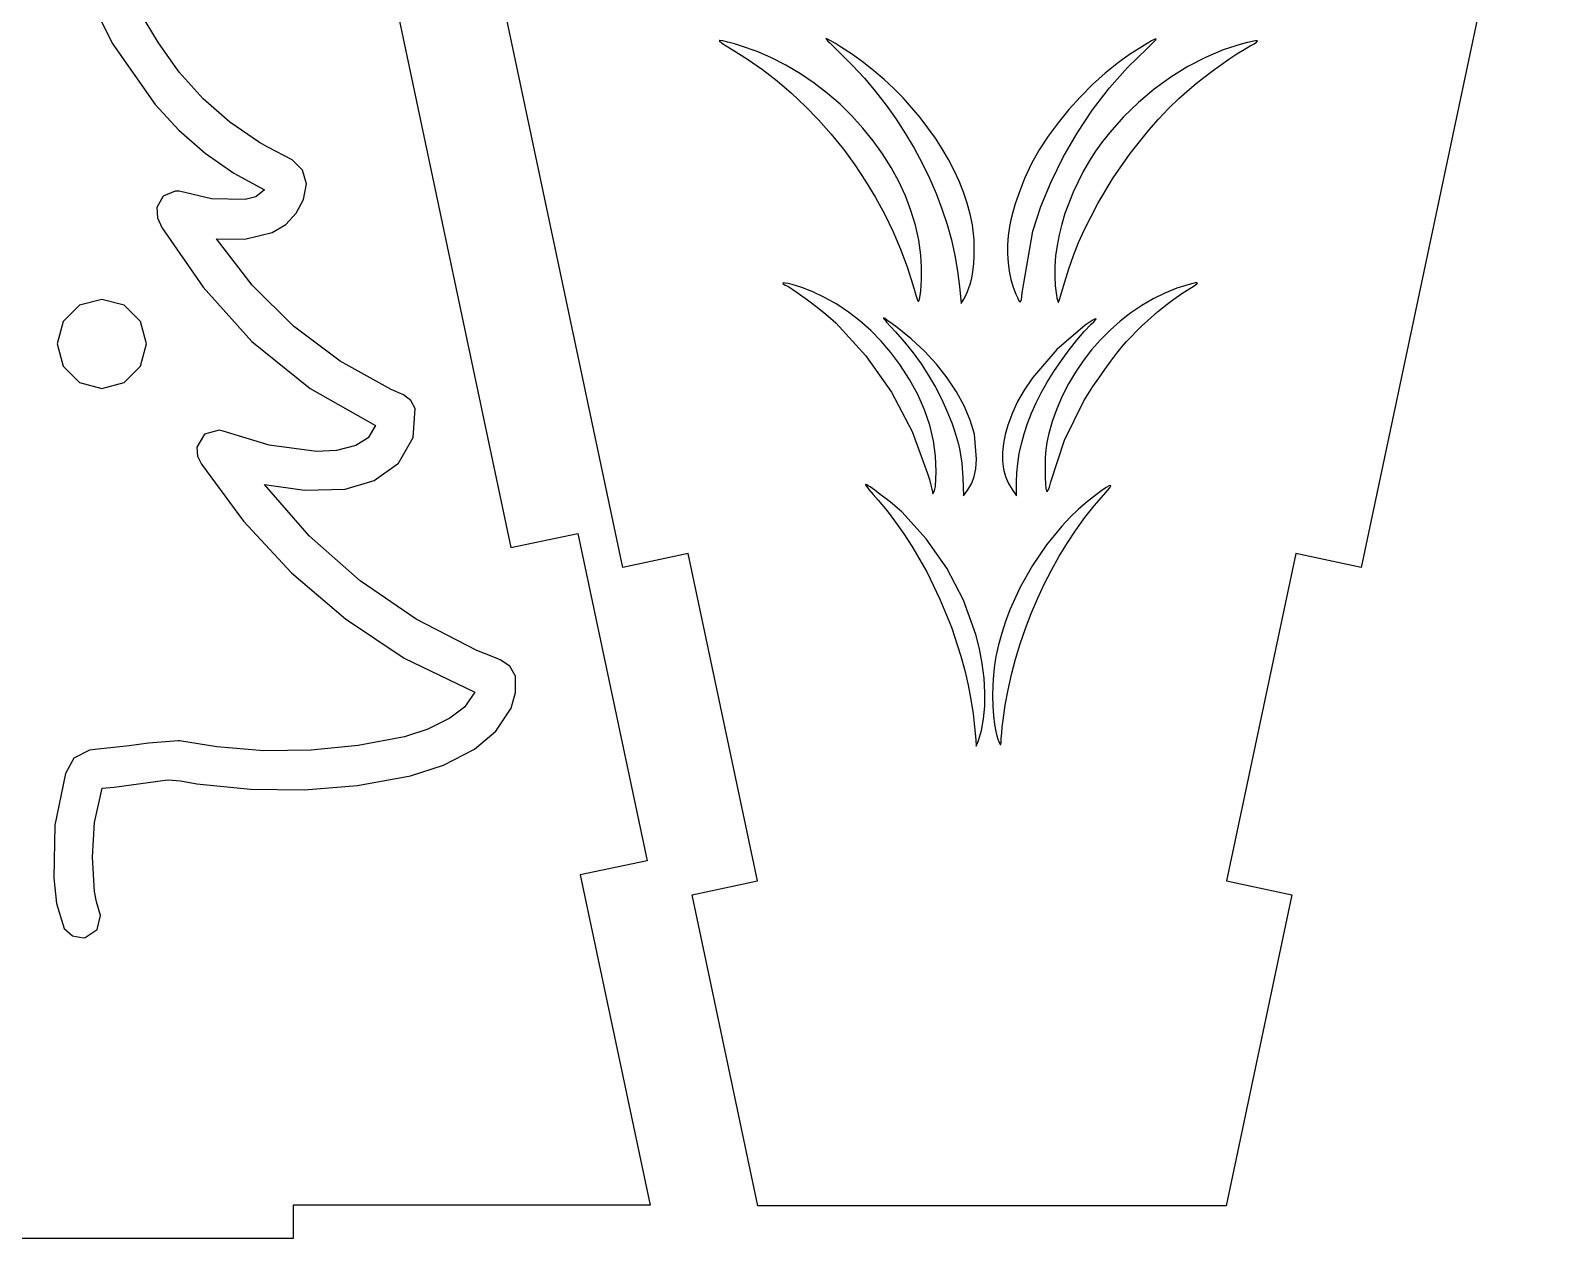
# Model space of a CAD drawing. Extents: x -1 to 192, y 0 to 104.
# Drawn here: x 117 to 185.3, y 0.1 to 54.3 of the extents above; entities that cross this region are included whole.
import ezdxf

# ---------------------------------------------------------------- set-up
doc = ezdxf.new("R2010")
doc.units = 0

msp = doc.modelspace()

# ---------------------------------------------------------------- linework, layer by layer
at = {"layer": 'Layer_0'}
for p, q in [((130.010698, 71.655355), (138.590077, 31.108495)), ((143.604229, 30.219096), (135.024741, 70.765856)), ((185.293678, 70.765856), (176.714188, 30.219096)), ((119.226332, 56.743515), (120.710027, 53.725874)), ((122.791757, 53.734995), (121.941419, 55.148813)), ((152.788966, 53.905097), (152.711255, 53.933337)), ((152.711255, 53.933337), (152.71734, 53.920076)), ((152.71734, 53.920076), (152.749762, 53.882046)), ((120.710027, 53.725874), (122.641857, 50.973503)), ((123.715928, 52.423721), (122.791757, 53.734995)), ((147.937855, 53.850466), (147.924996, 53.841947)), ((147.924996, 53.841947), (147.940818, 53.817917)), ((148.092144, 53.832007), (147.937855, 53.850466)), ((147.940818, 53.817917), (147.982979, 53.780068)), ((147.982979, 53.780068), (148.049149, 53.730057)), ((148.049149, 53.730057), (148.244168, 53.600298)), ((148.321995, 53.779097), (148.092144, 53.832007)), ((148.244168, 53.600298), (148.507198, 53.442028)), ((148.608792, 53.697907), (148.321995, 53.779097)), ((148.507198, 53.442028), (149.198066, 53.016168)), ((148.933944, 53.594617), (148.608792, 53.697907)), ((149.624873, 53.346457), (148.933944, 53.594617)), ((150.245953, 53.084038), (149.624873, 53.346457)), ((152.749762, 53.882046), (152.805912, 53.821926)), ((152.935447, 53.826916), (152.788966, 53.905097)), ((152.805912, 53.821926), (152.883152, 53.742376)), ((152.883152, 53.742376), (153.090439, 53.535676)), ((153.135254, 53.708627), (152.935447, 53.826916)), ((153.090439, 53.535676), (153.350641, 53.283266)), ((153.372974, 53.560087), (153.135254, 53.708627)), ((153.350641, 53.283266), (153.906321, 52.727507)), ((153.900444, 53.211547), (153.372974, 53.560087)), ((166.241561, 52.640438), (167.097109, 53.479907)), ((166.873499, 53.567326), (166.328971, 53.211756)), ((167.11672, 53.716136), (166.873499, 53.567326)), ((167.097109, 53.479907), (167.26627, 53.637627)), ((167.316649, 53.830646), (167.11672, 53.716136)), ((167.26627, 53.637627), (167.401419, 53.771617)), ((167.455338, 53.899596), (167.316649, 53.830646)), ((167.401419, 53.771617), (167.48885, 53.867727)), ((167.514859, 53.911766), (167.455338, 53.899596)), ((167.48885, 53.867727), (167.514859, 53.911766)), ((170.526438, 53.420509), (169.728609, 53.083239)), ((171.329786, 53.682158), (170.526438, 53.420509)), ((170.782925, 53.006738), (171.140114, 53.243427)), ((171.140114, 53.243427), (171.462945, 53.445027)), ((171.608638, 53.756608), (171.329786, 53.682158)), ((171.462945, 53.445027), (171.736323, 53.600847)), ((171.821005, 53.807158), (171.608638, 53.756608)), ((171.736323, 53.600847), (171.908884, 53.696567)), ((171.967555, 53.833658), (171.821005, 53.807158)), ((171.908884, 53.696567), (172.018953, 53.767567)), ((172.048957, 53.835986), (171.967555, 53.833658)), ((172.018953, 53.767567), (172.065864, 53.813997)), ((172.065864, 53.813997), (172.048957, 53.835986)), ((149.198066, 53.016168), (149.873748, 52.546929)), ((150.918771, 52.740218), (150.245953, 53.084038)), ((151.56724, 52.356088), (150.918771, 52.740218)), ((154.394463, 52.859998), (153.900444, 53.211547)), ((153.906321, 52.727507), (154.43641, 52.150918)), ((154.864823, 52.491358), (154.394463, 52.859998)), ((165.82661, 52.853907), (165.238752, 52.380607)), ((165.430061, 51.719589), (166.241561, 52.640438)), ((166.328971, 53.211756), (165.82661, 52.853907)), ((168.943131, 52.674919), (168.176822, 52.20015)), ((169.728609, 53.083239), (168.943131, 52.674919)), ((170.025865, 52.470808), (170.406487, 52.745638)), ((170.406487, 52.745638), (170.782925, 53.006738)), ((124.785481, 51.235622), (123.715928, 52.423721)), ((149.873748, 52.546929), (150.532194, 52.03693)), ((150.532194, 52.03693), (151.171406, 51.48881)), ((152.189378, 51.934269), (151.56724, 52.356088)), ((152.783187, 51.4774), (152.189378, 51.934269)), ((154.43641, 52.150918), (154.940078, 51.555149)), ((155.318443, 52.103489), (154.864823, 52.491358)), ((155.754192, 51.698059), (155.318443, 52.103489)), ((165.238752, 52.380607), (164.668634, 51.868158)), ((168.176822, 52.20015), (167.436521, 51.663511)), ((169.009917, 51.670839), (169.312486, 51.922729)), ((169.312486, 51.922729), (169.656166, 52.192949)), ((169.656166, 52.192949), (170.025865, 52.470808)), ((125.988299, 50.182649), (124.785481, 51.235622)), ((151.171406, 51.48881), (151.789345, 50.905191)), ((153.346656, 50.98811), (152.783187, 51.4774)), ((154.940078, 51.555149), (155.416489, 50.941839)), ((156.170961, 51.27672), (155.754192, 51.698059)), ((156.943112, 50.392951), (156.170961, 51.27672)), ((164.121714, 51.322879), (163.603454, 50.75112)), ((164.668634, 51.868158), (164.121714, 51.322879)), ((164.671642, 50.73185), (165.430061, 51.719589)), ((167.436521, 51.663511), (166.729063, 51.069571)), ((168.074518, 50.795181), (168.537078, 51.24541)), ((168.537078, 51.24541), (169.009917, 51.670839)), ((122.641857, 50.973503), (123.70656, 49.822624)), ((151.789345, 50.905191), (152.384003, 50.288712)), ((153.877796, 50.469041), (153.346656, 50.98811)), ((155.416489, 50.941839), (155.864777, 50.31266)), ((163.603454, 50.75112), (163.119305, 50.1592)), ((163.975355, 49.691722), (164.671642, 50.73185)), ((166.729063, 51.069571), (166.061253, 50.422942)), ((167.62356, 50.322181), (168.074518, 50.795181)), ((123.70656, 49.822624), (124.885916, 48.796478)), ((127.312263, 49.276751), (125.988299, 50.182649)), ((152.384003, 50.288712), (152.953362, 49.641993)), ((154.374606, 49.922811), (153.877796, 50.469041)), ((154.835094, 49.352072), (154.374606, 49.922811)), ((155.864777, 50.31266), (156.284118, 49.669241)), ((157.625969, 49.465452), (156.943112, 50.392951)), ((163.119305, 50.1592), (162.674715, 49.553471)), ((166.061253, 50.422942), (165.439943, 49.728183)), ((166.353501, 48.786993), (167.185519, 49.828452)), ((167.185519, 49.828452), (167.62356, 50.322181)), ((127.683841, 49.061661), (127.312263, 49.276751)), ((152.953362, 49.641993), (153.495402, 48.967673)), ((155.257266, 48.759433), (154.835094, 49.352072)), ((156.284118, 49.669241), (156.673666, 49.013242)), ((157.93112, 48.989443), (157.625969, 49.465452)), ((162.674715, 49.553471), (162.275166, 48.940252)), ((163.350235, 48.613683), (163.975355, 49.691722)), ((165.112115, 49.312834), (164.804635, 48.881584)), ((165.439943, 49.728183), (165.112115, 49.312834)), ((124.885916, 48.796478), (126.169072, 47.903523)), ((128.787851, 48.493792), (127.683841, 49.061661)), ((129.24666, 48.038014), (128.787851, 48.493792)), ((153.495402, 48.967673), (154.00809, 48.268375)), ((155.639114, 48.147534), (155.257266, 48.759433)), ((156.673666, 49.013242), (157.032575, 48.346303)), ((158.21061, 48.507493), (157.93112, 48.989443)), ((158.463308, 48.021234), (158.21061, 48.507493)), ((162.275166, 48.940252), (161.926085, 48.325892)), ((162.805316, 47.512235), (163.350235, 48.613683)), ((164.804635, 48.881584), (164.518245, 48.436675)), ((165.589041, 47.687134), (166.353501, 48.786993)), ((126.169072, 47.903523), (127.545173, 47.152218)), ((129.42676, 47.416883), (129.24666, 48.038014)), ((154.00809, 48.268375), (154.489419, 47.546745)), ((155.978654, 47.519015), (155.639114, 48.147534)), ((157.032575, 48.346303), (157.360005, 47.670073)), ((158.688108, 47.532345), (158.463308, 48.021234)), ((161.926085, 48.325892), (161.618547, 47.663713)), ((164.253686, 47.980355), (163.792996, 47.042456)), ((164.518245, 48.436675), (164.253686, 47.980355)), ((123.531748, 47.091427), (122.992863, 46.866317)), ((123.707288, 47.085818), (123.531748, 47.091427)), ((127.545173, 47.152218), (127.152817, 46.844279)), ((129.2834, 46.72469), (129.42676, 47.416883)), ((154.489419, 47.546745), (154.937361, 46.805396)), ((156.273873, 46.876505), (155.978654, 47.519015)), ((157.360005, 47.670073), (157.655115, 46.986204)), ((158.883889, 47.042465), (158.688108, 47.532345)), ((161.618547, 47.663713), (161.328678, 46.904344)), ((162.349656, 46.401856), (162.805316, 47.512235)), ((164.902713, 46.545226), (165.589041, 47.687134)), ((122.992863, 46.866317), (122.706558, 46.357298)), ((125.169882, 46.753358), (123.707288, 47.085818)), ((126.669443, 46.721318), (125.169882, 46.753358)), ((127.152817, 46.844279), (126.669443, 46.721318)), ((128.963675, 46.108401), (129.2834, 46.72469)), ((154.937361, 46.805396), (155.349899, 46.046977)), ((156.522785, 46.222626), (156.273873, 46.876505)), ((157.655115, 46.986204), (157.917055, 46.296355)), ((159.049547, 46.553276), (158.883889, 47.042465)), ((159.183958, 46.066416), (159.049547, 46.553276)), ((161.201448, 46.520065), (161.091927, 46.149705)), ((161.328678, 46.904344), (161.201448, 46.520065)), ((163.792996, 47.042456), (163.428457, 46.085858)), ((164.305094, 45.377597), (164.902713, 46.545226)), ((122.706558, 46.357298), (122.737503, 45.889516)), ((122.737503, 45.889516), (122.935809, 45.464719)), ((128.490423, 45.600397), (128.963675, 46.108401)), ((155.349899, 46.046977), (155.725019, 45.274098)), ((156.723394, 45.560027), (156.522785, 46.222626)), ((157.917055, 46.296355), (158.144985, 45.602156)), ((159.286018, 45.583557), (159.183958, 46.066416)), ((161.004538, 45.806006), (160.943728, 45.501696)), ((161.091927, 46.149705), (161.004538, 45.806006)), ((161.992266, 45.297047), (162.349656, 46.401856)), ((163.428457, 46.085858), (163.284076, 45.606168)), ((122.935809, 45.464719), (124.792844, 42.784881)), ((126.655212, 44.946598), (127.886482, 45.233056)), ((127.886482, 45.233056), (128.490423, 45.600397)), ((155.725019, 45.274098), (156.060688, 44.489409)), ((156.873704, 44.891328), (156.723394, 45.560027)), ((158.144985, 45.602156), (158.338075, 44.905277)), ((159.359937, 44.910308), (159.286018, 45.583557)), ((160.889568, 45.090496), (160.861687, 44.680687)), ((160.943728, 45.501696), (160.889568, 45.090496)), ((161.508428, 42.533171), (161.992266, 45.297047)), ((163.165937, 45.128539), (163.074778, 44.65523)), ((163.284076, 45.606168), (163.165937, 45.128539)), ((164.042853, 44.789248), (164.305094, 45.377597)), ((126.984789, 42.874892), (125.391126, 44.959616)), ((125.391126, 44.959616), (126.655212, 44.946598)), ((156.060688, 44.489409), (156.354899, 43.69553)), ((156.971703, 44.219169), (156.873704, 44.891328)), ((158.338075, 44.905277), (158.495463, 44.207348)), ((159.364276, 44.183909), (159.359937, 44.910308)), ((160.861687, 44.680687), (160.859834, 44.276237)), ((163.074778, 44.65523), (163.011336, 44.18847)), ((163.806755, 44.200599), (164.042853, 44.789248)), ((156.354899, 43.69553), (156.605618, 42.895091)), ((157.005162, 43.689869), (156.971703, 44.219169)), ((157.003839, 43.13246), (157.005162, 43.689869)), ((158.495463, 44.207348), (158.616314, 43.510029)), ((159.302589, 43.49228), (159.341469, 43.828259)), ((159.341469, 43.828259), (159.364276, 44.183909)), ((160.859834, 44.276237), (160.883435, 43.881108)), ((160.883435, 43.881108), (160.932206, 43.499279)), ((162.976337, 43.730511), (162.970543, 43.283611)), ((163.011336, 44.18847), (162.976337, 43.730511)), ((163.598115, 43.613689), (163.806755, 44.200599)), ((156.990821, 42.86737), (157.003839, 43.13246)), ((158.616314, 43.510029), (158.699795, 42.81497)), ((159.178439, 42.92333), (159.248101, 43.18698)), ((159.248101, 43.18698), (159.302589, 43.49228)), ((160.932206, 43.499279), (161.005776, 43.134719)), ((161.005776, 43.134719), (161.103785, 42.7914)), ((162.970543, 43.283611), (162.994673, 42.849992)), ((163.183916, 42.227261), (163.418265, 43.03057)), ((163.418265, 43.03057), (163.598115, 43.613689)), ((124.792844, 42.784881), (126.966313, 40.354625)), ((128.840558, 41.037003), (126.984789, 42.874892)), ((150.796841, 42.976228), (150.77705, 42.953918)), ((150.77705, 42.953918), (150.88061, 42.882159)), ((150.880049, 42.973069), (150.796841, 42.976228)), ((151.015701, 42.94747), (150.880049, 42.973069)), ((150.88061, 42.882159), (150.924431, 42.868308)), ((150.924431, 42.868308), (150.999519, 42.828678)), ((150.999519, 42.828678), (151.101979, 42.766178)), ((151.192861, 42.90245), (151.015701, 42.94747)), ((151.101979, 42.766178), (151.227931, 42.683698)), ((151.627859, 42.766281), (151.192861, 42.90245)), ((151.227931, 42.683698), (151.53471, 42.470408)), ((151.53471, 42.470408), (151.88868, 42.211989)), ((152.097438, 42.588801), (151.627859, 42.766281)), ((152.655608, 42.330151), (152.097438, 42.588801)), ((153.200307, 42.024161), (152.655608, 42.330151)), ((156.605618, 42.895091), (156.681037, 42.632072)), ((156.681037, 42.632072), (156.740327, 42.432412)), ((156.740327, 42.432412), (156.786169, 42.290352)), ((156.906462, 42.242571), (156.941823, 42.412771)), ((156.941823, 42.412771), (156.970052, 42.624251)), ((156.970052, 42.624251), (156.990821, 42.86737)), ((158.699795, 42.81497), (158.770774, 42.051961)), ((158.895459, 42.242181), (158.956369, 42.354781)), ((158.956369, 42.354781), (159.030021, 42.520741)), ((159.030021, 42.520741), (159.107139, 42.7177)), ((159.107139, 42.7177), (159.178439, 42.92333)), ((161.103785, 42.7914), (161.225867, 42.47329)), ((161.225867, 42.47329), (161.295947, 42.31947)), ((161.295947, 42.31947), (161.352147, 42.2109)), ((161.47771, 42.237481), (161.49414, 42.36144)), ((161.49414, 42.36144), (161.508534, 42.53315)), ((162.994673, 42.849992), (163.049444, 42.431922)), ((163.049444, 42.431922), (163.072092, 42.302122)), ((167.912728, 42.52287), (167.38805, 42.265111)), ((168.450067, 42.73901), (167.912728, 42.52287)), ((168.319178, 42.254501), (168.677048, 42.503111)), ((168.997908, 42.91121), (168.450067, 42.73901)), ((168.677048, 42.503111), (169.023048, 42.721491)), ((169.157348, 42.95213), (168.997908, 42.91121)), ((169.023048, 42.721491), (169.175546, 42.81478)), ((169.271936, 42.976), (169.157348, 42.95213)), ((169.175546, 42.81478), (169.283758, 42.88678)), ((169.341775, 42.982102), (169.271936, 42.976)), ((169.283758, 42.88678), (169.347596, 42.9382)), ((169.366964, 42.96974), (169.341775, 42.982102)), ((169.347596, 42.9382), (169.366964, 42.96974)), ((119.244349, 41.973042), (118.512299, 41.240992)), ((120.244348, 42.240991), (119.244349, 41.973042)), ((121.244346, 41.973042), (120.244348, 42.240991)), ((121.976396, 41.240992), (121.244346, 41.973042)), ((151.88868, 42.211989), (152.258709, 41.931619)), ((152.258709, 41.931619), (152.613629, 41.652499)), ((152.613629, 41.652499), (152.922278, 41.3978)), ((153.728778, 41.673152), (153.200307, 42.024161)), ((154.238216, 41.279412), (153.728778, 41.673152)), ((156.786169, 42.290352), (156.821208, 42.200132)), ((156.821208, 42.200132), (156.848079, 42.156002)), ((156.848079, 42.156002), (156.869457, 42.152203)), ((156.869457, 42.152203), (156.887978, 42.182983)), ((156.887978, 42.182983), (156.906314, 42.242573)), ((158.770774, 42.051961), (158.895472, 42.242181)), ((161.352147, 42.2109), (161.396446, 42.148)), ((161.396446, 42.148), (161.430826, 42.131181)), ((161.430826, 42.131181), (161.457258, 42.160871)), ((161.457258, 42.160871), (161.47771, 42.237481)), ((163.072092, 42.302122), (163.090296, 42.206323)), ((163.090296, 42.206323), (163.10543, 42.142433)), ((163.10543, 42.142433), (163.118897, 42.108313)), ((163.118897, 42.108313), (163.146398, 42.120952)), ((163.146398, 42.120952), (163.183937, 42.227272)), ((166.385251, 41.633852), (165.91142, 41.264952)), ((166.87818, 41.968001), (166.385251, 41.633852)), ((166.866451, 41.039253), (167.58732, 41.682892)), ((167.38805, 42.265111), (166.87818, 41.968001)), ((167.58732, 41.682892), (167.954307, 41.979741)), ((167.954307, 41.979741), (168.319178, 42.254501)), ((118.512299, 41.240992), (118.24435, 40.240994)), ((122.244345, 40.240994), (121.976396, 41.240992)), ((130.930286, 39.470237), (128.840558, 41.037003)), ((152.922278, 41.3978), (153.153519, 41.19071)), ((153.153519, 41.19071), (154.503511, 39.712448)), ((154.725856, 40.845263), (154.238216, 41.279412)), ((155.347483, 41.374972), (155.287735, 41.408672)), ((155.287735, 41.408672), (155.292365, 41.395893)), ((155.292365, 41.395893), (155.319564, 41.359253)), ((155.319564, 41.359253), (155.367115, 41.301343)), ((155.483635, 41.283232), (155.347483, 41.374972)), ((155.367115, 41.301343), (155.432785, 41.224723)), ((155.432785, 41.224723), (155.609516, 41.025604)), ((155.675963, 41.147452), (155.483635, 41.283232)), ((155.609516, 41.025604), (155.831913, 40.782464)), ((155.904235, 40.981653), (155.675963, 41.147452)), ((156.538583, 40.475343), (155.904235, 40.981653)), ((164.33315, 41.076972), (163.059905, 39.991333)), ((164.296522, 40.799213), (164.611561, 41.120933)), ((164.51127, 41.202002), (164.33315, 41.076972)), ((164.65105, 41.293292), (164.51127, 41.202002)), ((164.611561, 41.120933), (164.729239, 41.236422)), ((164.7512, 41.350642), (164.65105, 41.293292)), ((164.729239, 41.236422), (164.800729, 41.316932)), ((164.8104, 41.373833), (164.7512, 41.350642)), ((164.800729, 41.316932), (164.82736, 41.362662)), ((164.82736, 41.362662), (164.8104, 41.373833)), ((165.91142, 41.264952), (165.458832, 40.863592)), ((166.195521, 40.356184), (166.866451, 41.039253)), ((126.966313, 40.354625), (129.586412, 38.236641)), ((155.188924, 40.373014), (154.725856, 40.845263)), ((155.624634, 39.864954), (155.188924, 40.373014)), ((155.831913, 40.782464), (156.237244, 40.322344)), ((156.237244, 40.322344), (156.620773, 39.841375)), ((157.128442, 39.924994), (156.538583, 40.475343)), ((163.614551, 39.973824), (163.960422, 40.411493)), ((163.960422, 40.411493), (164.296522, 40.799213)), ((165.029623, 40.432073), (164.625951, 39.972694)), ((165.458832, 40.863592), (165.029623, 40.432073)), ((165.99679, 40.124754), (166.195521, 40.356184)), ((118.24435, 40.240994), (118.512299, 39.240995)), ((121.976396, 39.240995), (122.244345, 40.240994)), ((122.244345, 40.240994), (122.244345, 40.240994)), ((154.503511, 39.712448), (155.648822, 38.080414)), ((156.030203, 39.323415), (155.624634, 39.864954)), ((156.620773, 39.841375), (156.980503, 39.342806)), ((157.667392, 39.339475), (157.128442, 39.924994)), ((163.059905, 39.991333), (161.977253, 38.715545)), ((163.270183, 39.502245), (163.614551, 39.973824)), ((164.625951, 39.972694), (164.249952, 39.487744)), ((165.492881, 39.473495), (165.757782, 39.823824)), ((165.757782, 39.823824), (165.99679, 40.124754)), ((118.512299, 39.240995), (119.244349, 38.508945)), ((121.244346, 38.508945), (121.976396, 39.240995)), ((133.225826, 38.198885), (130.930286, 39.470237)), ((156.461904, 38.653426), (156.030203, 39.323415)), ((156.980503, 39.342806), (157.314412, 38.829906)), ((158.148981, 38.727686), (157.667392, 39.339475)), ((162.631122, 38.521536), (162.938613, 39.012805)), ((162.938613, 39.012805), (163.270183, 39.502245)), ((163.903772, 38.979515), (163.589564, 38.450315)), ((164.249952, 39.487744), (163.903772, 38.979515)), ((164.942893, 38.705006), (165.216453, 39.093855)), ((165.216453, 39.093855), (165.492881, 39.473495)), ((119.244349, 38.508945), (120.244348, 38.240996)), ((120.244348, 38.240996), (121.244346, 38.508945)), ((129.586412, 38.236641), (132.521977, 36.58339)), ((156.828973, 37.972877), (156.461904, 38.653426)), ((157.314412, 38.829906), (157.620492, 38.305927)), ((157.620492, 38.305927), (157.896722, 37.774137)), ((158.56677, 38.098486), (158.148981, 38.727686)), ((161.977253, 38.715545), (161.603834, 38.167486)), ((162.358994, 38.044497), (162.631122, 38.521536)), ((163.589564, 38.450315), (163.309463, 37.902426)), ((164.461862, 37.979986), (164.686573, 38.327016)), ((164.686573, 38.327016), (164.942893, 38.705006)), ((133.771234, 37.959625), (133.225826, 38.198885)), ((134.103263, 37.712691), (133.771234, 37.959625)), ((134.302004, 37.349756), (134.103263, 37.712691)), ((155.648822, 38.080414), (156.576619, 36.31563)), ((157.130431, 37.285137), (156.828973, 37.972877)), ((157.896722, 37.774137), (158.141101, 37.237798)), ((158.914329, 37.460777), (158.56677, 38.098486)), ((161.310403, 37.663097), (161.073493, 37.157667)), ((161.603834, 38.167486), (161.310403, 37.663097)), ((161.930864, 37.135438), (162.133513, 37.597727)), ((162.133513, 37.597727), (162.358994, 38.044497)), ((163.309463, 37.902426), (163.065634, 37.338137)), ((163.415792, 35.92155), (164.283144, 37.684017)), ((164.283144, 37.684017), (164.461862, 37.979986)), ((134.205091, 36.041229), (134.302004, 37.349756)), ((157.365302, 36.593598), (157.130431, 37.285137)), ((158.141101, 37.237798), (158.351611, 36.700169)), ((159.18523, 36.823438), (158.914329, 37.460777)), ((161.073493, 37.157667), (160.869635, 36.606508)), ((161.753895, 36.675158), (161.930864, 37.135438)), ((163.065634, 37.338137), (162.860196, 36.759768)), ((124.851027, 36.202358), (124.502455, 35.613901)), ((125.512215, 36.37733), (124.851027, 36.202358)), ((125.691904, 36.33607), (125.512215, 36.37733)), ((127.742583, 35.707817), (125.691904, 36.33607)), ((132.521977, 36.58339), (132.191844, 36.025788)), ((156.576619, 36.31563), (157.274073, 34.439118)), ((157.532592, 35.901639), (157.365302, 36.593598)), ((158.351611, 36.700169), (158.47229, 36.353089)), ((158.47229, 36.353089), (158.571649, 36.04009)), ((159.37301, 36.195349), (159.18523, 36.823438)), ((159.47143, 35.07463), (159.37301, 36.195349)), ((160.749215, 36.183749), (160.670435, 35.770789)), ((160.869635, 36.606508), (160.749215, 36.183749)), ((161.478654, 35.767289), (161.603014, 36.218549)), ((161.603014, 36.218549), (161.753895, 36.675158)), ((162.860196, 36.759768), (162.695316, 36.169588)), ((124.502455, 35.613901), (124.534498, 35.211895)), ((129.86841, 35.423482), (127.742583, 35.707817)), ((131.642087, 35.682751), (130.769324, 35.456826)), ((132.191844, 36.025788), (131.642087, 35.682751)), ((133.553226, 34.902499), (134.205091, 36.041229)), ((157.631321, 35.21263), (157.532592, 35.901639)), ((158.571649, 36.04009), (158.651961, 35.74987)), ((158.651961, 35.74987), (158.715511, 35.471171)), ((160.670435, 35.770789), (160.633045, 35.37139)), ((161.381203, 35.32303), (161.478654, 35.767289)), ((162.573925, 35.499139), (162.560034, 35.324629)), ((162.619655, 35.821679), (162.573925, 35.499139)), ((162.695316, 36.169588), (162.619655, 35.821679)), ((162.795555, 34.057712), (163.415792, 35.92155)), ((124.534498, 35.211895), (124.718276, 34.852922)), ((124.718276, 34.852922), (126.600203, 32.291565)), ((130.769324, 35.456826), (129.86841, 35.423482)), ((132.451172, 34.116938), (133.553226, 34.902499)), ((157.660513, 34.529971), (157.631321, 35.21263)), ((158.715511, 35.471171), (158.80144, 34.903181)), ((158.80144, 34.903181), (158.84766, 34.245862)), ((159.43628, 34.645911), (159.47143, 35.07463)), ((160.633045, 35.37139), (160.636775, 34.98929)), ((160.636775, 34.98929), (160.681424, 34.62821)), ((161.268716, 34.462161), (161.311083, 34.88743)), ((161.311083, 34.88743), (161.381203, 35.32303)), ((162.545641, 34.90359), (162.54326, 34.63886)), ((162.550906, 35.12915), (162.545641, 34.90359)), ((162.560034, 35.324629), (162.550906, 35.12915)), ((157.274073, 34.439118), (157.355774, 34.159159)), ((157.355774, 34.159159), (157.422671, 33.915829)), ((157.619182, 33.857032), (157.660513, 34.529971)), ((158.84766, 34.245862), (158.88395, 33.427253)), ((159.249691, 34.005242), (159.36652, 34.303721)), ((159.36652, 34.303721), (159.43628, 34.645911)), ((160.681424, 34.62821), (160.766733, 34.291891)), ((160.766733, 34.291891), (160.892455, 33.984071)), ((161.254508, 34.048891), (161.268716, 34.462161)), ((162.54326, 34.63886), (162.545376, 34.255461)), ((162.545376, 34.255461), (162.554981, 33.962751)), ((129.54873, 31.642111), (127.541511, 33.94718)), ((127.541511, 33.94718), (129.339696, 33.688757)), ((129.339696, 33.688757), (131.156009, 33.72428)), ((131.156009, 33.72428), (132.451172, 34.116938)), ((154.501304, 33.939382), (154.481037, 33.939172)), ((154.481037, 33.939172), (154.488922, 33.919302)), ((154.488922, 33.919302), (154.519711, 33.874122)), ((154.545185, 33.919692), (154.501304, 33.939382)), ((154.519711, 33.874122), (154.571062, 33.806532)), ((154.609934, 33.882172), (154.545185, 33.919692)), ((154.571062, 33.806532), (154.640621, 33.719402)), ((154.692855, 33.828872), (154.609934, 33.882172)), ((154.640621, 33.719402), (154.824982, 33.498172)), ((154.902256, 33.683152), (154.692855, 33.828872)), ((154.824982, 33.498172), (155.053971, 33.233573)), ((155.151586, 33.499002), (154.902256, 33.683152)), ((155.419056, 33.292883), (155.151586, 33.499002)), ((157.422671, 33.915829), (157.467883, 33.735259)), ((157.467883, 33.735259), (157.484472, 33.643559)), ((157.484472, 33.643559), (157.488944, 33.576159)), ((157.488944, 33.576159), (157.501009, 33.542079)), ((157.501009, 33.542079), (157.51863, 33.53809)), ((157.51863, 33.53809), (157.539797, 33.560989)), ((157.539797, 33.560989), (157.584596, 33.674559)), ((157.584596, 33.674559), (157.619166, 33.857029)), ((158.88395, 33.427253), (159.073309, 33.707643)), ((159.073309, 33.707652), (159.249691, 34.005242)), ((160.892455, 33.984071), (161.058354, 33.708492)), ((161.058354, 33.708492), (161.254484, 33.436072)), ((161.254484, 33.436072), (161.254484, 34.048891)), ((162.554981, 33.962751), (162.572602, 33.759791)), ((162.572602, 33.759791), (162.598663, 33.645621)), ((162.598663, 33.645621), (162.633572, 33.619282)), ((162.633572, 33.619282), (162.677763, 33.679821)), ((162.677763, 33.679821), (162.731632, 33.826291)), ((162.731632, 33.826291), (162.795603, 34.057721)), ((164.839343, 33.491622), (164.436142, 33.177393)), ((164.740582, 32.981513), (165.172029, 33.480832)), ((165.089223, 33.671842), (164.839343, 33.491622)), ((165.278072, 33.800242), (165.089223, 33.671842)), ((165.172029, 33.480832), (165.333441, 33.663922)), ((165.406651, 33.876782), (165.278072, 33.800242)), ((165.333441, 33.663922), (165.438359, 33.795042)), ((165.47572, 33.901442), (165.406651, 33.876782)), ((165.438359, 33.795042), (165.486039, 33.874202)), ((165.486039, 33.874202), (165.47572, 33.901442)), ((155.053971, 33.233573), (155.453031, 32.758593)), ((155.682863, 33.081243), (155.419056, 33.292883)), ((155.921223, 32.880543), (155.682863, 33.081243)), ((156.112342, 32.707253), (155.921223, 32.880543)), ((164.043533, 32.835513), (163.662713, 32.467884)), ((164.436142, 33.177393), (164.043533, 32.835513)), ((164.324102, 32.453504), (164.740582, 32.981513)), ((126.600203, 32.291565), (128.758078, 29.972318)), ((155.453031, 32.758593), (155.83915, 32.256364)), ((155.83915, 32.256364), (156.21131, 31.729204)), ((157.208339, 31.50834), (156.112342, 32.707253)), ((163.662713, 32.467884), (163.294884, 32.076444)), ((163.923671, 31.899154), (164.324102, 32.453504)), ((131.822586, 29.61787), (129.54873, 31.642111)), ((138.590077, 31.108495), (141.590072, 31.743294)), ((141.590072, 31.743294), (144.695168, 17.068233)), ((156.21131, 31.729204), (156.568478, 31.179445)), ((158.134665, 30.182342), (157.208339, 31.50834)), ((163.294884, 32.076444), (162.602976, 31.229845)), ((163.540322, 31.320825), (163.923671, 31.899154)), ((146.539227, 30.840095), (143.604229, 30.219096)), ((149.644323, 16.165034), (146.539227, 30.840095)), ((156.568478, 31.179445), (157.233687, 30.021386)), ((162.602976, 31.229845), (161.977356, 30.311126)), ((162.829083, 30.101667), (163.175102, 30.720876)), ((163.175102, 30.720876), (163.540322, 31.320825)), ((173.7792, 30.840095), (170.674096, 16.165034)), ((176.714188, 30.219096), (173.7792, 30.840095)), ((158.880538, 28.747064), (158.134665, 30.182342)), ((161.977356, 30.311126), (161.427616, 29.335718)), ((162.503302, 29.465547), (162.829083, 30.101667)), ((128.758078, 29.972318), (131.168874, 27.917229)), ((134.334013, 27.897201), (131.822586, 29.61787)), ((157.233687, 30.021386), (157.826547, 28.800738)), ((162.198815, 28.814868), (162.503302, 29.465547)), ((157.826547, 28.800738), (158.338787, 27.53607)), ((159.435177, 27.22031), (158.880538, 28.747064)), ((161.427616, 29.335718), (160.963308, 28.319039)), ((161.916685, 28.151989), (162.198815, 28.814868)), ((160.963308, 28.319039), (160.766177, 27.800029)), ((161.657933, 27.47927), (161.916685, 28.151989)), ((131.168874, 27.917229), (133.809564, 26.148343)), ((137.05395, 26.502849), (134.334013, 27.897201)), ((158.338787, 27.53607), (158.762157, 26.245941)), ((160.766177, 27.800029), (160.594008, 27.2765)), ((161.423645, 26.799061), (161.657933, 27.47927)), ((159.600427, 26.568451), (159.435177, 27.22031)), ((160.447969, 26.750351), (160.329279, 26.223531)), ((160.594008, 27.2765), (160.447969, 26.750351)), ((161.214865, 26.113711), (161.423645, 26.799061)), ((133.809564, 26.148343), (136.976559, 24.635165)), ((137.75341, 26.22209), (137.05395, 26.502849)), ((138.104728, 26.08195), (137.75341, 26.22209)), ((138.538852, 25.796968), (138.104728, 26.08195)), ((158.762157, 26.245941), (158.937935, 25.597132)), ((159.723128, 25.909292), (159.600427, 26.568451)), ((160.329279, 26.223531), (160.268118, 25.839582)), ((161.032626, 25.425602), (161.214865, 26.113711)), ((138.792229, 25.343671), (138.538852, 25.796968)), ((138.794931, 24.616778), (138.792229, 25.343671)), ((158.937935, 25.597132), (159.088396, 24.948923)), ((159.802976, 25.254563), (159.723128, 25.909292)), ((159.839706, 24.616043), (159.802976, 25.254563)), ((160.224327, 25.404493), (160.197948, 24.938823)), ((160.268118, 25.839582), (160.224327, 25.404493)), ((160.878006, 24.737063), (161.032626, 25.425602)), ((136.976559, 24.635165), (136.512053, 23.958921)), ((138.597649, 23.917163), (138.794931, 24.616778)), ((159.088396, 24.948923), (159.212525, 24.303624)), ((159.833038, 24.005474), (159.839706, 24.616043)), ((160.197948, 24.938823), (160.188953, 24.463154)), ((160.752035, 24.050464), (160.878006, 24.737063)), ((136.512053, 23.958921), (135.853513, 23.469636)), ((137.909405, 22.876845), (138.597649, 23.917163)), ((159.212525, 24.303624), (159.309264, 23.663565)), ((159.782669, 23.434605), (159.833038, 24.005474)), ((160.188953, 24.463154), (160.197366, 23.998064)), ((160.197366, 23.998064), (160.223216, 23.564135)), ((160.655785, 23.368145), (160.752035, 24.050464)), ((135.853513, 23.469636), (134.867998, 22.975547)), ((159.309264, 23.663565), (159.439415, 22.498856)), ((159.688338, 22.915205), (159.782669, 23.434605)), ((160.223216, 23.564135), (160.266507, 23.181925)), ((160.622107, 23.069275), (160.655785, 23.368145)), ((133.819825, 22.633938), (131.735945, 22.232072)), ((134.867998, 22.975547), (133.819825, 22.633938)), ((136.9602, 22.067555), (137.909405, 22.876845)), ((159.549749, 22.459016), (159.688338, 22.915205)), ((160.266507, 23.181925), (160.327245, 22.872016)), ((160.327245, 22.872016), (160.380876, 22.674466)), ((160.380876, 22.674466), (160.428564, 22.516246)), ((160.569047, 22.430846), (160.5759, 22.569866)), ((160.5759, 22.569866), (160.594527, 22.792926)), ((160.594527, 22.792926), (160.622107, 23.069275)), ((119.689222, 22.031887), (118.996087, 21.663588)), ((120.072042, 22.077297), (119.689222, 22.031887)), ((121.476581, 22.227447), (120.072042, 22.077297)), ((122.336679, 22.349517), (121.476581, 22.227447)), ((123.676276, 22.448147), (122.336679, 22.349517)), ((123.728526, 22.442048), (123.676276, 22.448147)), ((125.395764, 22.182278), (123.728526, 22.442048)), ((127.510667, 22.005532), (125.395764, 22.182278)), ((129.628476, 22.022367), (127.510667, 22.005532)), ((131.735945, 22.232072), (129.628476, 22.022367)), ((135.568448, 21.363592), (136.9602, 22.067555)), ((159.439415, 22.498856), (159.455476, 22.212356)), ((159.455476, 22.212356), (159.549776, 22.459036)), ((160.428564, 22.516246), (160.469934, 22.398036)), ((160.469934, 22.398036), (160.504627, 22.320516)), ((160.504627, 22.320516), (160.532246, 22.284346)), ((160.532246, 22.284346), (160.552434, 22.290236)), ((160.552434, 22.290236), (160.564817, 22.338836)), ((160.564817, 22.338836), (160.569023, 22.430846)), ((118.996087, 21.663588), (118.614034, 20.977938)), ((134.087885, 20.873217), (135.568448, 21.363592)), ((118.614034, 20.977938), (118.134747, 18.668082)), ((120.795182, 20.376398), (123.084968, 20.680107)), ((123.084968, 20.680107), (123.237317, 20.697197)), ((123.237317, 20.697197), (123.769298, 20.648117)), ((123.769298, 20.648117), (124.505135, 20.522637)), ((124.505135, 20.522637), (126.905252, 20.273073)), ((131.71242, 20.448941), (134.087885, 20.873217)), ((119.922383, 18.79021), (120.261981, 20.325128)), ((120.261981, 20.325128), (120.795182, 20.376398)), ((126.905252, 20.273073), (129.312945, 20.248701)), ((129.312945, 20.248701), (131.71242, 20.448941)), ((118.134747, 18.668082), (118.088154, 16.309484)), ((119.826683, 17.238398), (119.922383, 18.79021)), ((119.911879, 15.685974), (119.826683, 17.238398)), ((144.695168, 17.068233), (141.695172, 16.433404)), ((141.695172, 16.433404), (144.827068, 1.632241)), ((118.088154, 16.309484), (118.217741, 15.152267)), ((146.709324, 15.544035), (149.644323, 16.165034)), ((170.674096, 16.165034), (173.609092, 15.544035)), ((118.217741, 15.152267), (118.555923, 14.038007)), ((120.012709, 15.233824), (119.911879, 15.685974)), ((120.18068, 14.623475), (120.012709, 15.233824)), ((149.659211, 1.602732), (146.709324, 15.544035)), ((173.609092, 15.544035), (170.659206, 1.602732)), ((120.033549, 13.99353), (120.18068, 14.623475)), ((118.555923, 14.038007), (118.925819, 13.702693)), ((118.925819, 13.702693), (119.418472, 13.621748)), ((119.495129, 13.634946), (120.033549, 13.99353)), ((119.418469, 13.621767), (119.495129, 13.634946)), ((128.827088, 1.632241), (128.827088, 0.132243)), ((144.827068, 1.632241), (128.827088, 1.632241)), ((170.659206, 1.602732), (149.659211, 1.602732)), ((128.827088, 0.132243), (103.827119, 0.132243))]:
    msp.add_line(p, q, dxfattribs=at)

doc.saveas('drawing.dxf')
